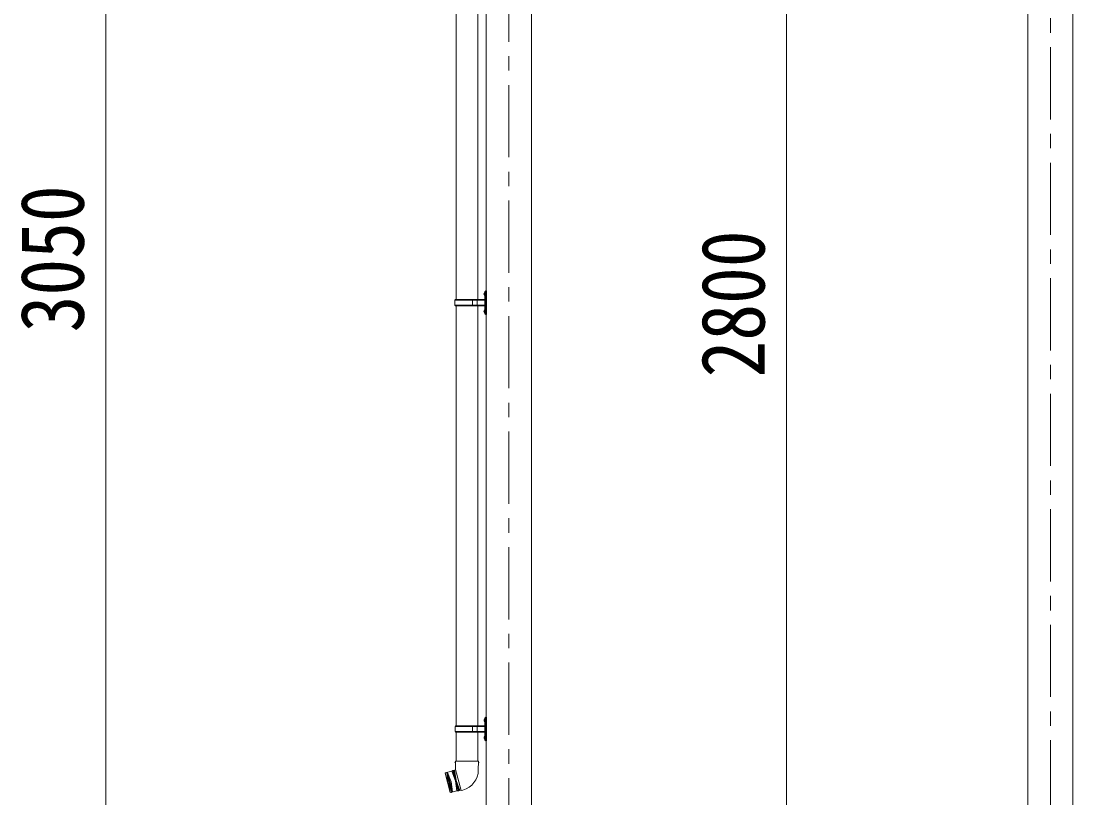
# Model space of a CAD drawing. Units: millimetres at full size, sheet at 1:40. Extents: x -11243 to 11243, y -7760 to 7760.
# Drawn here: x 953 to 3866, y -4671 to -2519 of the extents above; entities that cross this region are included whole.
import ezdxf
from ezdxf.enums import TextEntityAlignment as Align

# ---------------------------------------------------------------- set-up
doc = ezdxf.new("R2010")
doc.units = ezdxf.units.MM
doc.header["$LTSCALE"] = 40
doc.linetypes.add('CHAIN1', pattern=[8, 5, -1, 1, -1])
doc.layers.add('0-3_ELV2', color=4, linetype='Continuous', lineweight=9)
doc.layers.add('0-6_OTH_LINE', color=6, linetype='Continuous', lineweight=9)
doc.styles.add('ＭＳ ゴシック', font='')
doc.styles.get('ＭＳ ゴシック').set_extended_font_data('MS Gothic')

msp = doc.modelspace()

# ---------------------------------------------------------------- linework, layer by layer
at = {"layer": '0-3_ELV2', "color": 5, "linetype": 'CHAIN1'}
for p, q in [((3803.9, -1631.42), (3803.9, -5256.75)), ((2303.91, -1736.31), (2303.91, -5256.75))]:
    msp.add_line(p, q, dxfattribs=at)
at = {"layer": '0-3_ELV2'}
for p, q in [((3741.4, -1802.35), (3741.4, -5206.14)), ((3866.4, -1802.35), (3866.4, -5206.14)), ((2241.41, -1907.24), (2241.41, -5206.14)), ((2366.41, -1907.24), (2366.41, -5206.14))]:
    msp.add_line(p, q, dxfattribs=at)
at = {"layer": '0-3_ELV2', "color": 7}
for p, q in [((2158.06, -2129.14), (2158.02, -3290.13)), ((2217.76, -2129.14), (2217.72, -3290.13)), ((2154.88, -3292.14), (2155.88, -3290.14)), ((2154.88, -3306.14), (2154.88, -3292.14)), ((2203.37, -3292.14), (2154.88, -3292.14)), ((2237.38, -3290.14), (2155.88, -3290.14)), ((2203.37, -3308.14), (2203.37, -3290.14)), ((2204.13, -3290.14), (2206.13, -3292.14)), ((2237.38, -3292.14), (2206.13, -3292.14)), ((2216.5, -3292.14), (2214.5, -3290.14)), ((2216.5, -3306.14), (2216.5, -3292.14)), ((2235.57, -3272.99), (2237.62, -3273.99)), ((2236.84, -3270.99), (2237.48, -3270.99)), ((2236.84, -3270.99), (2236.84, -3279.29)), ((2236.84, -3279.29), (2237.48, -3279.29)), ((2237.48, -3270.99), (2237.48, -3279.29)), ((2237.48, -3270.99), (2237.88, -3271.39)), ((2237.48, -3279.29), (2237.88, -3278.89)), ((2237.62, -3273.99), (2238.23, -3275.14)), ((2239.88, -3266.64), (2237.88, -3268.64)), ((2237.88, -3268.64), (2237.91, -3329.64)), ((2237.88, -3271.39), (2237.88, -3278.89)), ((2239.88, -3266.64), (2239.91, -3331.64)), ((2239.88, -3266.64), (2241.88, -3266.64)), ((2241.91, -3331.64), (2241.88, -3266.64)), ((2154.88, -3306.14), (2155.88, -3308.14)), ((2203.37, -3306.14), (2154.88, -3306.14)), ((2155.88, -3308.14), (2237.38, -3308.14)), ((2158.02, -3308.13), (2158.06, -4471.14)), ((2204.13, -3308.14), (2206.13, -3306.14)), ((2237.38, -3306.14), (2206.13, -3306.14)), ((2216.5, -3306.14), (2214.5, -3308.14)), ((2217.72, -3308.13), (2217.76, -4471.14)), ((2235.57, -3320.99), (2237.62, -3321.99)), ((2236.84, -3318.99), (2237.48, -3318.99)), ((2236.84, -3318.99), (2236.84, -3327.29)), ((2237.48, -3318.99), (2237.48, -3327.29)), ((2237.48, -3318.99), (2237.88, -3319.39)), ((2237.88, -3319.39), (2237.88, -3326.89)), ((2236.84, -3327.29), (2237.48, -3327.29)), ((2237.48, -3327.29), (2237.88, -3326.89)), ((2237.62, -3321.99), (2238.23, -3323.14)), ((2237.91, -3329.64), (2239.91, -3331.64)), ((2241.91, -3331.64), (2239.91, -3331.64)), ((2235.61, -4453.99), (2237.65, -4454.99)), ((2236.88, -4451.99), (2237.51, -4451.99)), ((2236.88, -4451.99), (2236.88, -4460.29)), ((2237.51, -4451.99), (2237.91, -4452.39)), ((2237.65, -4454.99), (2238.26, -4456.14)), ((2239.91, -4447.64), (2237.91, -4449.64)), ((2237.91, -4449.64), (2237.91, -4510.64)), ((2239.91, -4447.64), (2239.91, -4512.64)), ((2239.91, -4447.64), (2241.91, -4447.64)), ((2241.91, -4512.64), (2241.91, -4447.64)), ((2154.91, -4473.14), (2155.91, -4471.14)), ((2154.91, -4487.14), (2154.91, -4473.14)), ((2203.4, -4473.14), (2154.91, -4473.14)), ((2237.41, -4471.14), (2155.91, -4471.14)), ((2203.4, -4489.14), (2203.4, -4471.14)), ((2204.16, -4471.14), (2206.16, -4473.14)), ((2237.41, -4473.14), (2206.16, -4473.14)), ((2216.53, -4473.14), (2214.53, -4471.14)), ((2216.53, -4487.14), (2216.53, -4473.14)), ((2236.88, -4460.29), (2237.51, -4460.29)), ((2154.91, -4487.14), (2155.91, -4489.14)), ((2203.4, -4487.14), (2154.91, -4487.14)), ((2155.91, -4489.14), (2237.41, -4489.14)), ((2158.06, -4489.14), (2158.06, -4568.84)), ((2204.16, -4489.14), (2206.16, -4487.14)), ((2237.41, -4487.14), (2206.16, -4487.14)), ((2216.53, -4487.14), (2214.53, -4489.14)), ((2217.76, -4489.14), (2217.76, -4568.84)), ((2235.61, -4501.99), (2237.65, -4502.99)), ((2236.88, -4499.99), (2237.51, -4499.99)), ((2236.88, -4499.99), (2236.88, -4508.29)), ((2236.88, -4508.29), (2237.51, -4508.29)), ((2237.51, -4499.99), (2237.51, -4508.29)), ((2237.51, -4499.99), (2237.91, -4500.39)), ((2237.51, -4508.29), (2237.91, -4507.89)), ((2237.65, -4502.99), (2238.26, -4504.14)), ((2237.91, -4510.64), (2239.91, -4512.64)), ((2241.91, -4512.64), (2239.91, -4512.64)), ((2156.21, -4568.84), (2154.51, -4573.34)), ((2156.24, -4573.84), (2154.51, -4573.34)), ((2219.61, -4568.84), (2156.21, -4568.84)), ((2156.21, -4568.84), (2156.35, -4592.08)), ((2219.61, -4568.84), (2219.46, -4593.84)), ((2127.62, -4602.37), (2127.98, -4601.76)), ((2127.62, -4602.37), (2141.94, -4655.78)), ((2145.85, -4596.97), (2127.98, -4601.76)), ((2142.55, -4656.14), (2127.98, -4601.76)), ((2131.84, -4600.72), (2146.41, -4655.1)), ((2136.23, -4628.69), (2131.84, -4600.72)), ((2133.77, -4600.2), (2148.34, -4654.59)), ((2143.96, -4626.62), (2133.77, -4600.2)), ((2148.49, -4595.23), (2145.85, -4596.97)), ((2148.49, -4595.23), (2150.42, -4594.71)), ((2163.58, -4651.54), (2148.49, -4595.23)), ((2153.38, -4594.17), (2150.42, -4594.71)), ((2150.42, -4594.71), (2165.51, -4651.02)), ((2156.28, -4593.4), (2153.38, -4594.17)), ((2153.38, -4594.17), (2157.96, -4622.86)), ((2156.35, -4592.08), (2155.95, -4592.19)), ((2155.95, -4592.19), (2171.56, -4650.43)), ((2136.23, -4628.69), (2146.41, -4655.1)), ((2143.96, -4626.62), (2148.34, -4654.59)), ((2168.34, -4650), (2157.96, -4622.86)), ((2160.42, -4651.35), (2142.55, -4656.14)), ((2145.05, -4656.14), (2144.44, -4655.78)), ((2163.58, -4651.54), (2160.42, -4651.35)), ((2163.58, -4651.54), (2165.51, -4651.02)), ((2168.34, -4650), (2165.51, -4651.02)), ((2171.24, -4649.23), (2168.34, -4650)), ((2171.56, -4650.43), (2176.47, -4649.12))]:
    msp.add_line(p, q, dxfattribs=at)
for points in [[(2235.57, -3277.29), (2237.62, -3276.29), (2238.23, -3275.14)], [(2235.57, -3325.29), (2237.62, -3324.29), (2238.23, -3323.14)], [(2235.61, -4458.29), (2237.65, -4457.29), (2238.26, -4456.14)], [(2237.51, -4451.99), (2237.51, -4460.29), (2237.91, -4459.89)], [(2235.61, -4506.29), (2237.65, -4505.29), (2238.26, -4504.14)], [(2219.61, -4568.84), (2221.11, -4573.34), (2219.58, -4573.84)], [(2145.85, -4596.97), (2156.03, -4623.38), (2160.42, -4651.35)]]:
    msp.add_lwpolyline(points, dxfattribs=at)
for centre, radius, start, end in [((2241.17, -3275.14), 6, 136.21765, 223.78235), ((2237.38, -3289.64), 0.5, 270, 0), ((2237.38, -3291.64), 0.5, 270, 0), ((2241.17, -3323.14), 6, 136.21765, 223.78235), ((2237.38, -3306.64), 0.5, 0, 90), ((2237.38, -3308.64), 0.5, 0, 90), ((2241.21, -4456.14), 6, 136.21765, 223.78235), ((2237.41, -4470.64), 0.5, 270, 0), ((2237.41, -4472.64), 0.5, 270, 0), ((2241.21, -4504.14), 6, 136.21765, 223.78235), ((2237.41, -4487.64), 0.5, 0, 90), ((2237.41, -4489.64), 0.5, 0, 90), ((2161.46, -4593.1), 58, 285, 359.65623)]:
    msp.add_arc(centre, radius, start, end, dxfattribs=at)
at = {"layer": '0-6_OTH_LINE'}
for p, q in [((1187.63, -4706.14), (1187.63, -1656.47)), ((3073.07, -1906.14), (3073.07, -4706.14))]:
    msp.add_line(p, q, dxfattribs=at)

# ---------------------------------------------------------------- texts
at = {"layer": '0-3_ELV2', "color": 7, "style": 'ＭＳ ゴシック', "width": 0.85}
for s, p in [('3050', (1179.63, -3381.3)), ('2800', (3065.07, -3506.14))]:
    msp.add_text(s, height=176, rotation=90, dxfattribs=at).set_placement(p, align=Align.BOTTOM_LEFT)

doc.saveas('drawing.dxf')
